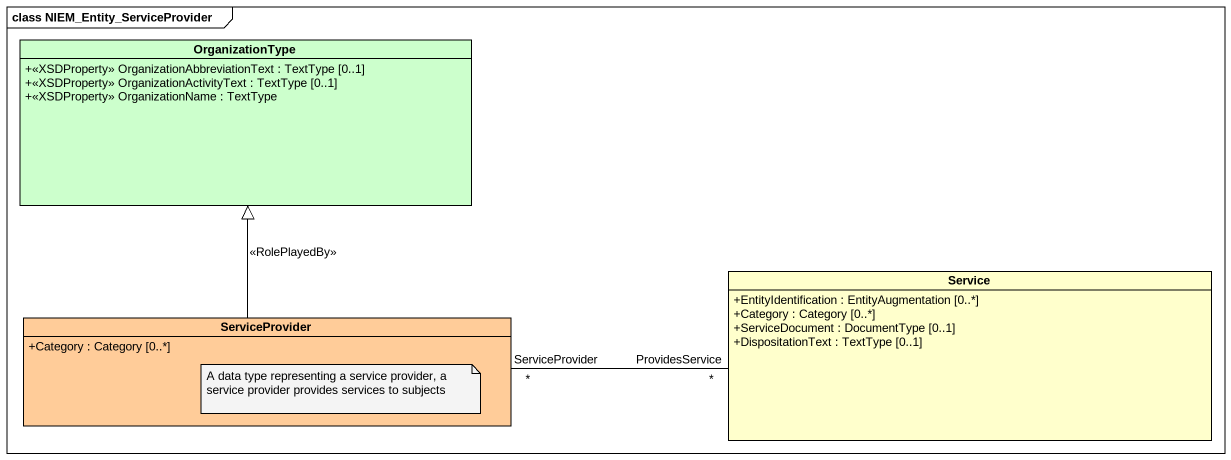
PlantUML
@startuml
mainframe class NIEM_Entity_ServiceProvider
hide circle
hide empty members
skinparam classAttributeIconSize 0
class OrganizationType #CCFFCC {
  +<<XSDProperty>> OrganizationAbbreviationText : TextType [0..1]
  +<<XSDProperty>> OrganizationActivityText : TextType [0..1]
  +<<XSDProperty>> OrganizationName : TextType
}
class Service #FFFFCC {
  +EntityIdentification : EntityAugmentation [0..*]
  +Category : Category [0..*]
  +ServiceDocument : DocumentType [0..1]
  +DispositationText : TextType [0..1]
}
class ServiceProvider #FFCC99 {
  +Category : Category [0..*]
}
Service "ProvidesService\n*" -left- "ServiceProvider\n*" ServiceProvider
ServiceProvider -up-|> OrganizationType : <<RolePlayedBy>>
note as N1
  A data type representing a service provider, a service provider provides services to subjects
end note
@enduml
